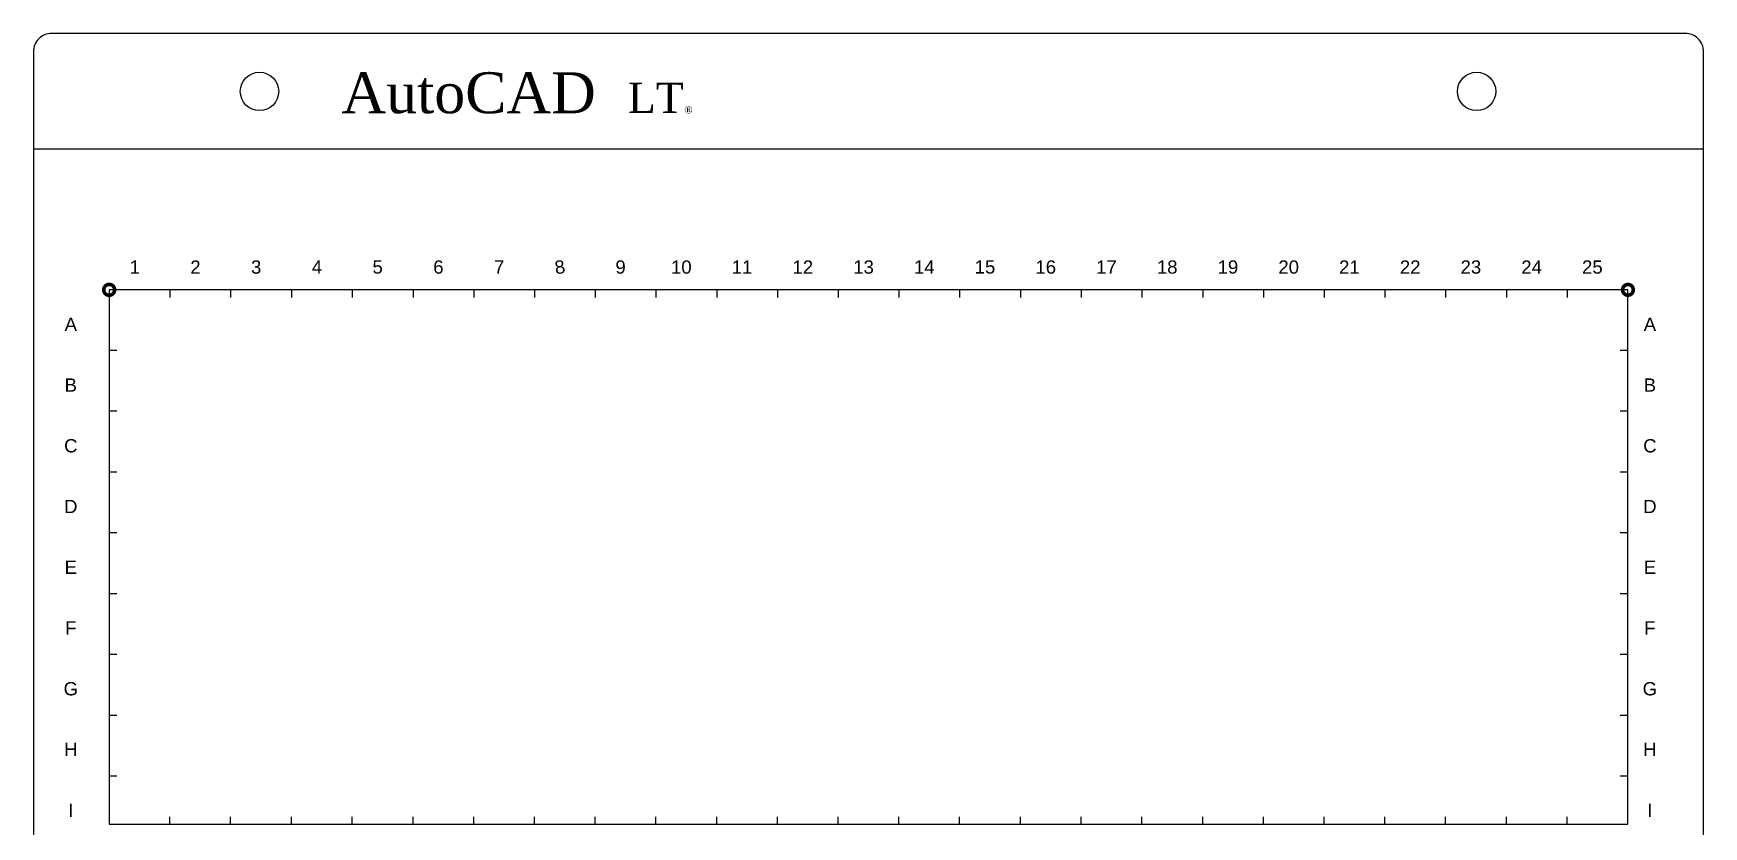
# Model space of a CAD drawing. Header units: inches. Extents: x -0.4 to 10.7, y -10.6 to 1.5.
# Drawn here: x -0.37 to 10.68, y -3.79 to 1.46 of the extents above; entities that cross this region are included whole.
import ezdxf
from ezdxf.enums import TextEntityAlignment as Align

# ---------------------------------------------------------------- set-up
doc = ezdxf.new("R2010")
doc.units = ezdxf.units.IN
doc.header["$MEASUREMENT"] = 0
for name, color, linetype in [('BORDERS', 252, 'CONTINUOUS'), ('ICONS', 7, 'CONTINUOUS'), ('Text English', 7, 'CONTINUOUS')]:
    doc.layers.add(name, color=color, linetype=linetype)
doc.styles.add('SAS', font='sanss___.ttf', dxfattribs={"height": 0.063458})
doc.styles.add('TITLE', font='dutch.ttf')

msp = doc.modelspace()

# ---------------------------------------------------------------- linework, layer by layer
at = {"layer": 'BORDERS', "color": 12}
msp.add_line((-0.373, 0.693, -0.02), (10.682, 0.693, -0.02), dxfattribs=at)
at = {"layer": 'BORDERS', "color": 252}
msp.add_lwpolyline([(10.682, -10.486), (10.682, 1.337, 0.414214), (10.562, 1.457), (-0.252, 1.457, 0.414214), (-0.373, 1.337), (-0.373, -10.486, 0.414214), (-0.252, -10.606), (10.562, -10.606, 0.414214)], format="xyb", close=True, dxfattribs=at)
at = {"layer": 'BORDERS'}
msp.add_lwpolyline([(10.181, -0.24), (0.129, -0.24), (0.129, -3.777), (10.181, -3.777)], close=True, dxfattribs=at)
at = {"layer": 'BORDERS', "color": 252}
for points in [[(0.531, -0.24), (0.531, -0.29)], [(0.933, -0.24), (0.933, -0.29)], [(1.335, -0.24), (1.335, -0.29)], [(1.738, -0.24), (1.738, -0.29)], [(2.14, -0.24), (2.14, -0.29)], [(2.542, -0.24), (2.542, -0.29)], [(2.944, -0.24), (2.944, -0.29)], [(3.346, -0.24), (3.346, -0.29)], [(3.748, -0.24), (3.748, -0.29)], [(4.15, -0.24), (4.15, -0.29)], [(4.552, -0.24), (4.552, -0.29)], [(4.954, -0.24), (4.954, -0.29)], [(5.356, -0.24), (5.356, -0.29)], [(5.758, -0.24), (5.758, -0.29)], [(6.16, -0.24), (6.16, -0.29)], [(6.563, -0.24), (6.563, -0.29)], [(6.965, -0.24), (6.965, -0.29)], [(7.367, -0.24), (7.367, -0.29)], [(7.769, -0.24), (7.769, -0.29)], [(8.171, -0.24), (8.171, -0.29)], [(8.573, -0.24), (8.573, -0.29)], [(8.975, -0.24), (8.975, -0.29)], [(9.377, -0.24), (9.377, -0.29)], [(9.779, -0.24), (9.779, -0.29)], [(0.179, -0.642), (0.129, -0.642)], [(10.181, -0.642), (10.131, -0.642)], [(0.179, -1.044), (0.129, -1.044)], [(10.181, -1.044), (10.131, -1.044)], [(0.179, -1.447), (0.129, -1.447)], [(10.181, -1.447), (10.131, -1.447)], [(0.179, -1.849), (0.129, -1.849)], [(10.181, -1.849), (10.131, -1.849)], [(0.179, -2.252), (0.129, -2.252)], [(10.181, -2.252), (10.131, -2.252)], [(0.179, -2.654), (0.129, -2.654)], [(10.181, -2.654), (10.131, -2.654)], [(0.179, -3.057), (0.129, -3.057)], [(10.181, -3.057), (10.131, -3.057)], [(0.179, -3.459), (0.129, -3.459)], [(10.181, -3.459), (10.131, -3.459)], [(0.531, -3.777), (0.531, -3.727)], [(0.933, -3.777), (0.933, -3.727)], [(1.335, -3.777), (1.335, -3.727)], [(1.738, -3.777), (1.738, -3.727)], [(2.14, -3.777), (2.14, -3.727)], [(2.542, -3.777), (2.542, -3.727)], [(2.944, -3.777), (2.944, -3.727)], [(3.346, -3.777), (3.346, -3.727)], [(3.748, -3.777), (3.748, -3.727)], [(4.15, -3.777), (4.15, -3.727)], [(4.552, -3.777), (4.552, -3.727)], [(4.954, -3.777), (4.954, -3.727)], [(5.356, -3.777), (5.356, -3.727)], [(5.758, -3.777), (5.758, -3.727)], [(6.16, -3.777), (6.16, -3.727)], [(6.563, -3.777), (6.563, -3.727)], [(6.965, -3.777), (6.965, -3.727)], [(7.367, -3.777), (7.367, -3.727)], [(7.769, -3.777), (7.769, -3.727)], [(8.171, -3.777), (8.171, -3.727)], [(8.573, -3.777), (8.573, -3.727)], [(8.975, -3.777), (8.975, -3.727)], [(9.377, -3.777), (9.377, -3.727)], [(9.779, -3.777), (9.779, -3.727)]]:
    msp.add_lwpolyline(points, dxfattribs=at)
at = {"layer": 'ICONS', "const_width": 0.0236}
for points in [[(0.093, -0.24, 1), (0.165, -0.24, 1)], [(10.146, -0.24, 1), (10.217, -0.24, 1)]]:
    msp.add_lwpolyline(points, format="xyb", close=True, dxfattribs=at)
at = {"layer": 'ICONS'}
for centre in [(1.124, 1.073, -0.02), (9.18, 1.073, -0.02)]:
    msp.add_circle(centre, 0.127, dxfattribs=at)

# ---------------------------------------------------------------- texts
at = {"layer": 'Text English', "style": 'TITLE'}
for s, height, p in [('AutoCAD', 0.271, (1.667, 0.929, -0.02)), ('LT', 0.2, (3.563, 0.931, -0.02))]:
    msp.add_text(s, height=height, dxfattribs=at).set_placement(p)
at = {"layer": 'Text English', "style": 'SAS'}
for s, p in [('1', (0.298, -0.089)), ('2', (0.7, -0.089)), ('3', (1.102, -0.089)), ('4', (1.504, -0.089)), ('5', (1.906, -0.089)), ('6', (2.308, -0.089)), ('7', (2.71, -0.089)), ('9', (3.514, -0.089)), ('10', (3.916, -0.089)), ('11', (4.318, -0.089)), ('12', (4.72, -0.089)), ('13', (5.122, -0.089)), ('14', (5.524, -0.089)), ('15', (5.926, -0.089)), ('16', (6.328, -0.089)), ('17', (6.73, -0.089)), ('18', (7.132, -0.089)), ('19', (7.534, -0.089)), ('20', (7.936, -0.089)), ('21', (8.338, -0.089)), ('22', (8.74, -0.089)), ('23', (9.142, -0.089)), ('24', (9.544, -0.089)), ('25', (9.946, -0.089)), ('A', (-0.125, -0.468)), ('A', (10.327, -0.468)), ('B', (-0.125, -0.87)), ('B', (10.327, -0.87)), ('C', (-0.125, -1.272)), ('C', (10.327, -1.272)), ('D', (-0.125, -1.674)), ('D', (10.327, -1.674)), ('E', (-0.125, -2.076)), ('E', (10.327, -2.076)), ('F', (-0.125, -2.478)), ('F', (10.327, -2.478)), ('G', (-0.125, -2.88)), ('G', (10.327, -2.88)), ('H', (-0.125, -3.282)), ('H', (10.327, -3.282)), ('I', (-0.125, -3.684)), ('I', (10.327, -3.684))]:
    msp.add_text(s, height=0.0879, dxfattribs=at).set_placement(p, align=Align.MIDDLE)
msp.add_text('8', height=0.0879, rotation=8, dxfattribs=at).set_placement((3.112, -0.089), align=Align.MIDDLE)
at = {"layer": 'Text English', "insert": (3.936, 0.975, -0.02), "char_height": 0.04755, "width": 1, "attachment_point": 1, "style": 'TITLE'}
msp.add_mtext('\\fTimes New Roman|b0|i0|c0|p18;®', dxfattribs=at)

doc.saveas('drawing.dxf')
